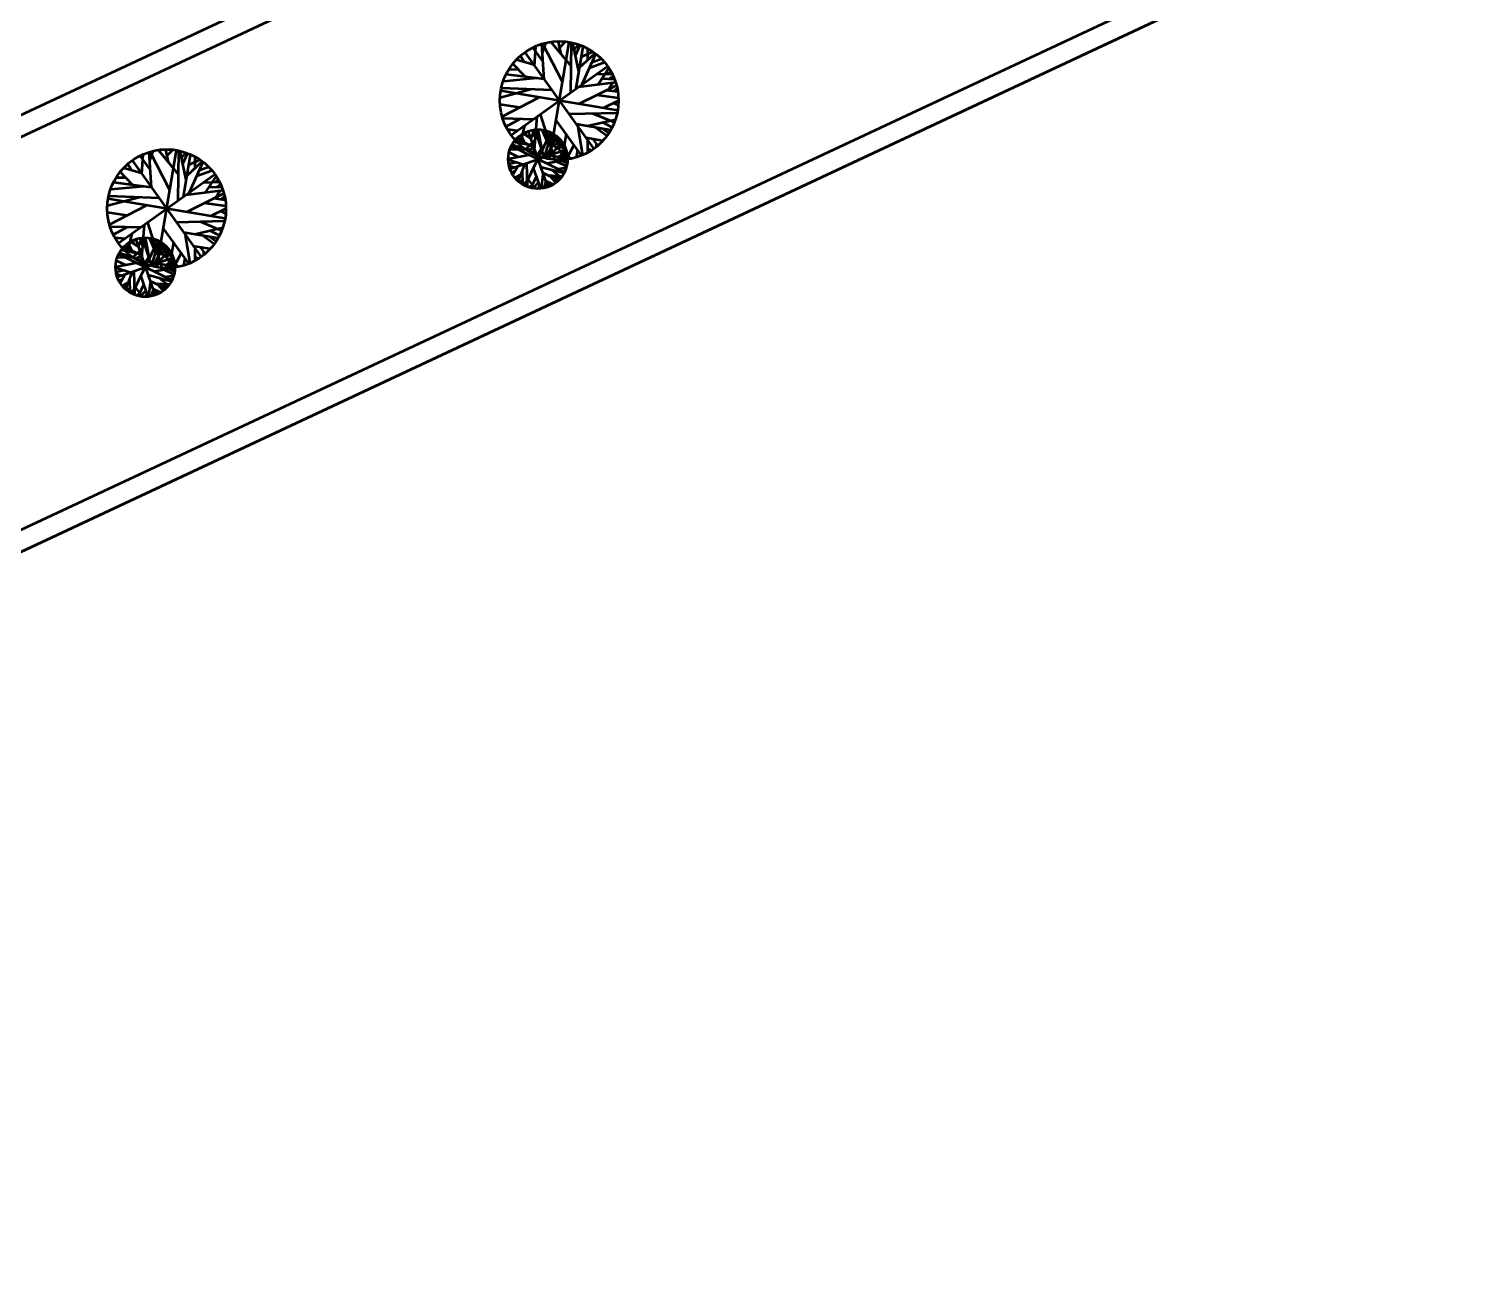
# Model space of a CAD drawing. Header units: millimetres. Extents: x 2046 to 14753, y 2361 to 29276.
# Drawn here: x 7657.7 to 8024.5, y 26920.9 to 27235 of the extents above; entities that cross this region are included whole.
import ezdxf

# ---------------------------------------------------------------- set-up
doc = ezdxf.new("R2010")
doc.units = ezdxf.units.MM
doc.layers.add('A.O. DUVAR', color=7, linetype='Continuous', lineweight=50)

msp = doc.modelspace()

# ---------------------------------------------------------------- linework, layer by layer
at = {"layer": 'A.O. DUVAR'}
for p, q in [((7231.272, 27014.647), (8860.199, 27777.041)), ((7233.049, 27009.959), (8861.574, 27772.164)), ((8886.334, 27684.383), (7265.051, 26925.567)), ((7266.829, 26920.878), (8887.71, 27679.506)), ((8887.71, 27679.506), (7266.829, 26920.878)), ((7787.633, 27226.869), (7785.045, 27230.334)), ((7785.506, 27225.624), (7785.848, 27230.6)), ((7787.939, 27222.299), (7787.377, 27231.202)), ((7787.5, 27229.008), (7788.353, 27231.439)), ((7792.559, 27221.641), (7787.612, 27231.277)), ((7789.287, 27202.145), (7794.237, 27231.728)), ((7794.785, 27225.616), (7789.696, 27231.73)), ((7792.219, 27228.676), (7791.584, 27231.814)), ((7791.881, 27230.391), (7793.27, 27231.761)), ((7794.66, 27219.001), (7794.842, 27231.555)), ((7796.701, 27224.265), (7795.18, 27231.441)), ((7795.508, 27229.67), (7796.498, 27231.049)), ((7795.815, 27228.303), (7797.009, 27230.906)), ((7796.037, 27220.029), (7797.753, 27230.553)), ((7798.943, 27227.265), (7798.99, 27229.946)), ((7783.103, 27222.994), (7780.034, 27226.253)), ((7785.292, 27225.946), (7780.906, 27227.194)), ((7782.874, 27226.693), (7781.969, 27228.218)), ((7783.14, 27229.023), (7800.383, 27204.849)), ((7796.869, 27225.267), (7800.77, 27228.847)), ((7797.325, 27227.993), (7800.174, 27229.29)), ((7797.51, 27221.098), (7800.977, 27228.755)), ((7799.408, 27225.242), (7803.206, 27226.609)), ((7800.05, 27226.679), (7802.329, 27227.499)), ((7787.896, 27222.307), (7778.335, 27223.563)), ((7781.435, 27224.761), (7778.974, 27224.715)), ((7779.675, 27208.315), (7803.848, 27225.558)), ((7801.094, 27223.587), (7805.087, 27223.72)), ((7801.552, 27220.994), (7804.294, 27225.111)), ((7803.965, 27223.679), (7804.815, 27224.223)), ((7804.473, 27222.45), (7805.351, 27223.161)), ((7784.798, 27219.793), (7776.809, 27217.641)), ((7806.553, 27214.461), (7776.97, 27219.411)), ((7789.849, 27219.578), (7777.175, 27220.097)), ((7786.02, 27222.563), (7777.637, 27221.793)), ((7806.011, 27221.506), (7796.58, 27220.339)), ((7806.246, 27220.781), (7796.759, 27216.076)), ((7802.56, 27222.484), (7805.707, 27222.358)), ((7806.593, 27219.121), (7803.667, 27219.496)), ((7804.2, 27219.75), (7805.226, 27221.352)), ((7805.499, 27219.247), (7806.352, 27220.077)), ((7781.713, 27215.219), (7776.842, 27215.977)), ((7777.313, 27212.924), (7786.593, 27217.72)), ((7806.689, 27217.56), (7801.236, 27218.301)), ((7802.931, 27215.1), (7806.726, 27216.982)), ((7806.686, 27215.673), (7805.415, 27216.344)), ((7785.036, 27212.146), (7777.49, 27212.379)), ((7781.793, 27212.231), (7778.258, 27210.306)), ((7786.105, 27212.939), (7785.357, 27203.398)), ((7790.611, 27202.004), (7786.998, 27213.476)), ((7797.345, 27203.051), (7790.982, 27211.952)), ((7806.369, 27213.782), (7794.225, 27213.468)), ((7798.863, 27210.519), (7805.969, 27212.19)), ((7805.699, 27211.377), (7800.314, 27213.594)), ((7781.082, 27209.318), (7778.72, 27209.599)), ((7781.86, 27205.699), (7783.045, 27210.649)), ((7783.062, 27206.265), (7782.051, 27208.262)), ((7784.529, 27207.372), (7782.601, 27208.59)), ((7783.084, 27195.391), (7789.636, 27208.882)), ((7783.475, 27208.072), (7783.256, 27208.931)), ((7783.931, 27209.151), (7788.788, 27195.122)), ((7784.586, 27207.187), (7785.453, 27209.526)), ((7785.782, 27207.484), (7785.03, 27209.511)), ((7785.284, 27205.249), (7786.271, 27209.599)), ((7785.792, 27208.931), (7787.964, 27202.447)), ((7786.021, 27208.529), (7786.773, 27209.574)), ((7787.407, 27204.281), (7786.395, 27209.601)), ((7789.036, 27205.873), (7787.458, 27209.524)), ((7788.042, 27202.718), (7789.902, 27208.713)), ((7788.237, 27207.703), (7788.375, 27209.298)), ((7788.317, 27208.574), (7789.177, 27209.034)), ((7789.764, 27204.955), (7790.048, 27208.611)), ((7789.909, 27207.016), (7790.85, 27208.096)), ((7789.955, 27207.715), (7790.624, 27208.237)), ((7793.483, 27208.502), (7792.428, 27201.929)), ((7804.713, 27209.483), (7796.032, 27210.935)), ((7797.72, 27203.159), (7796.528, 27210.166)), ((7803.748, 27207.985), (7800.806, 27210.136)), ((7804.26, 27208.643), (7802.663, 27209.768)), ((7805.094, 27210.162), (7802.751, 27211.355)), ((7690.045, 27174.82), (7694.995, 27204.403)), ((7695.543, 27198.291), (7690.454, 27204.405)), ((7692.977, 27201.352), (7692.342, 27204.49)), ((7692.639, 27203.067), (7694.028, 27204.436)), ((7783.423, 27204.49), (7779.287, 27204.586)), ((7779.345, 27199.708), (7793.375, 27204.565)), ((7793.105, 27198.861), (7779.615, 27205.413)), ((7785.815, 27203.674), (7779.81, 27205.712)), ((7784.401, 27205.646), (7780.271, 27206.461)), ((7785.264, 27205.259), (7780.856, 27207.211)), ((7782.335, 27207.736), (7780.93, 27206.541)), ((7782.512, 27207.348), (7781.325, 27207.673)), ((7785.587, 27206.906), (7783.239, 27204.61)), ((7785.453, 27205.041), (7783.766, 27204.293)), ((7787.214, 27204.632), (7786.187, 27203.03)), ((7789.635, 27204.97), (7788.398, 27202.374)), ((7788.847, 27203.017), (7791.156, 27207.822)), ((7789.705, 27203.321), (7792.449, 27206.504)), ((7794.676, 27202.296), (7789.914, 27205.838)), ((7789.986, 27205.411), (7792.362, 27206.578)), ((7790.59, 27206.655), (7792.139, 27206.874)), ((7791.2, 27205.041), (7793.215, 27205.16)), ((7791.263, 27206.077), (7791.664, 27207.356)), ((7791.629, 27202.7), (7793.525, 27204.288)), ((7791.711, 27205.64), (7792.92, 27205.711)), ((7795.461, 27205.654), (7793.473, 27202.04)), ((7796.36, 27204.36), (7796.018, 27202.586)), ((7802.7, 27206.788), (7798.49, 27207.492)), ((7798.945, 27203.813), (7798.986, 27206.723)), ((7799.829, 27204.294), (7798.973, 27204.78)), ((7801.478, 27205.619), (7800.391, 27207.117)), ((7801.075, 27206.145), (7801.047, 27205.177)), ((7683.632, 27199.369), (7682.727, 27200.893)), ((7683.898, 27201.699), (7701.141, 27177.525)), ((7688.391, 27199.545), (7685.803, 27203.01)), ((7686.264, 27198.3), (7686.606, 27203.276)), ((7688.697, 27194.975), (7688.135, 27203.878)), ((7688.258, 27201.684), (7689.111, 27204.115)), ((7693.317, 27194.317), (7688.37, 27203.953)), ((7695.418, 27191.677), (7695.6, 27204.231)), ((7697.459, 27196.941), (7695.938, 27204.117)), ((7696.266, 27202.346), (7697.256, 27203.725)), ((7696.573, 27200.979), (7697.767, 27203.582)), ((7696.795, 27192.705), (7698.511, 27203.229)), ((7697.627, 27197.943), (7701.527, 27201.523)), ((7698.083, 27200.669), (7700.932, 27201.966)), ((7698.268, 27193.774), (7701.735, 27201.431)), ((7699.701, 27199.941), (7699.748, 27202.621)), ((7778.863, 27202.252), (7783.991, 27203.242)), ((7782.457, 27200.789), (7778.871, 27201.966)), ((7780.914, 27201.288), (7778.947, 27200.863)), ((7781.297, 27202.732), (7779.068, 27203.783)), ((7783.083, 27201.018), (7781.376, 27196.548)), ((7783.7, 27195.137), (7783.587, 27201.15)), ((7793.85, 27201.935), (7788.635, 27201.019)), ((7788.897, 27203.492), (7789.647, 27202.108)), ((7793.84, 27202.317), (7789.151, 27203.088)), ((7793.608, 27200.328), (7791.097, 27201.454)), ((7792.586, 27202.875), (7791.272, 27201.951)), ((7791.775, 27204.009), (7793.709, 27203.509)), ((7792.323, 27203.273), (7793.814, 27202.768)), ((7793.782, 27201.09), (7792.432, 27201.684)), ((7792.723, 27201.73), (7793.442, 27202.353)), ((7793.165, 27203.648), (7793.65, 27203.789)), ((7793.236, 27202.986), (7793.757, 27203.204)), ((7793.275, 27201.305), (7793.801, 27201.583)), ((7682.193, 27197.436), (7679.732, 27197.391)), ((7680.433, 27180.99), (7704.606, 27198.233)), ((7683.861, 27195.67), (7680.792, 27198.929)), ((7686.05, 27198.621), (7681.664, 27199.87)), ((7700.166, 27197.918), (7703.964, 27199.285)), ((7700.808, 27199.355), (7703.087, 27200.175)), ((7702.31, 27193.67), (7705.052, 27197.787)), ((7780.162, 27199.991), (7779.068, 27200.459)), ((7780.539, 27199.055), (7779.697, 27198.68)), ((7780.024, 27198.145), (7781.291, 27200.352)), ((7781.982, 27198.198), (7780.532, 27197.428)), ((7781.654, 27197.322), (7780.74, 27197.202)), ((7782.366, 27199.14), (7782.492, 27195.723)), ((7785.69, 27194.703), (7783.907, 27197.075)), ((7785.995, 27197.848), (7784.56, 27194.844)), ((7787.077, 27194.688), (7785.282, 27199.856)), ((7792.921, 27198.561), (7787.052, 27200.126)), ((7787.273, 27194.687), (7787.69, 27198.216)), ((7791.519, 27196.733), (7787.561, 27198.655)), ((7788.86, 27198.056), (7792.504, 27197.854)), ((7790.845, 27196.151), (7789.738, 27197.598)), ((7792.26, 27197.502), (7789.99, 27199.326)), ((7791.184, 27196.394), (7790.577, 27197.159)), ((7791.798, 27197.005), (7790.843, 27197.908)), ((7791.458, 27199.679), (7793.544, 27200.046)), ((7793.34, 27199.424), (7792.825, 27199.925)), ((7686.778, 27195.239), (7678.395, 27194.468)), ((7688.654, 27194.982), (7679.093, 27196.239)), ((7706.769, 27194.182), (7697.337, 27193.015)), ((7707.004, 27193.456), (7697.517, 27188.752)), ((7701.852, 27196.263), (7705.845, 27196.396)), ((7703.318, 27195.16), (7706.465, 27195.034)), ((7704.723, 27196.355), (7705.573, 27196.899)), ((7704.958, 27192.426), (7705.984, 27194.027)), ((7705.231, 27195.126), (7706.109, 27195.837)), ((7782.441, 27196.877), (7781.723, 27196.254)), ((7783.65, 27196.697), (7782.69, 27195.627)), ((7783.088, 27196.093), (7783.252, 27195.323)), ((7784.77, 27195.276), (7784.009, 27195.018)), ((7786.541, 27196.203), (7785.077, 27194.75)), ((7786.789, 27195.455), (7786.375, 27194.653)), ((7787.952, 27194.828), (7788.383, 27196.218)), ((7788.444, 27194.934), (7788.102, 27195.288)), ((7790.173, 27195.725), (7788.254, 27196.657)), ((7789.422, 27195.337), (7789.112, 27196.209)), ((7789.303, 27195.645), (7789.153, 27195.185)), ((7685.556, 27192.469), (7677.567, 27190.317)), ((7707.311, 27187.137), (7677.728, 27192.087)), ((7690.607, 27192.253), (7677.933, 27192.772)), ((7678.071, 27185.599), (7687.351, 27190.396)), ((7707.447, 27190.236), (7701.994, 27190.977)), ((7703.689, 27187.776), (7707.484, 27189.658)), ((7707.351, 27191.797), (7704.425, 27192.172)), ((7706.257, 27191.923), (7707.11, 27192.752)), ((7682.471, 27187.895), (7677.6, 27188.652)), ((7691.369, 27174.68), (7687.756, 27186.152)), ((7707.127, 27186.457), (7694.983, 27186.144)), ((7706.457, 27184.053), (7701.072, 27186.269)), ((7707.444, 27188.349), (7706.173, 27189.02)), ((7685.794, 27184.822), (7678.248, 27185.055)), ((7682.551, 27184.907), (7679.016, 27182.982)), ((7681.84, 27181.994), (7679.478, 27182.275)), ((7682.618, 27178.375), (7683.803, 27183.325)), ((7686.042, 27177.925), (7687.029, 27182.274)), ((7686.863, 27185.615), (7686.115, 27176.074)), ((7686.779, 27181.205), (7687.531, 27182.25)), ((7688.164, 27176.957), (7687.153, 27182.277)), ((7698.103, 27175.726), (7691.74, 27184.628)), ((7705.471, 27182.159), (7696.79, 27183.611)), ((7698.478, 27175.835), (7697.286, 27182.842)), ((7699.621, 27183.195), (7706.727, 27184.866)), ((7704.506, 27180.661), (7701.564, 27182.812)), ((7705.018, 27181.319), (7703.421, 27182.444)), ((7705.852, 27182.838), (7703.509, 27184.031)), ((7685.159, 27178.322), (7681.029, 27179.136)), ((7686.022, 27177.934), (7681.614, 27179.887)), ((7683.093, 27180.412), (7681.688, 27179.217)), ((7683.27, 27180.024), (7682.083, 27180.349)), ((7683.82, 27178.941), (7682.809, 27180.937)), ((7685.287, 27180.047), (7683.359, 27181.266)), ((7683.842, 27168.067), (7690.394, 27181.558)), ((7686.345, 27179.582), (7683.997, 27177.286)), ((7684.233, 27180.747), (7684.014, 27181.606)), ((7684.689, 27181.827), (7689.546, 27167.798)), ((7685.344, 27179.863), (7686.211, 27182.201)), ((7686.54, 27180.16), (7685.788, 27182.187)), ((7686.55, 27181.607), (7688.722, 27175.123)), ((7689.794, 27178.549), (7688.216, 27182.2)), ((7688.8, 27175.394), (7690.66, 27181.389)), ((7688.995, 27180.379), (7689.133, 27181.974)), ((7689.075, 27181.249), (7689.935, 27181.71)), ((7689.605, 27175.692), (7691.914, 27180.498)), ((7690.463, 27175.997), (7693.207, 27179.18)), ((7690.522, 27177.63), (7690.806, 27181.287)), ((7690.667, 27179.692), (7691.607, 27180.772)), ((7690.713, 27180.391), (7691.382, 27180.913)), ((7690.744, 27178.087), (7693.12, 27179.254)), ((7691.348, 27179.331), (7692.897, 27179.55)), ((7692.021, 27178.753), (7692.422, 27180.032)), ((7694.241, 27181.178), (7693.186, 27174.604)), ((7703.458, 27179.464), (7699.248, 27180.168)), ((7699.703, 27176.488), (7699.744, 27179.399)), ((7702.236, 27178.295), (7701.148, 27179.793)), ((7701.833, 27178.82), (7701.805, 27177.853)), ((7679.621, 27174.928), (7684.749, 27175.918)), ((7682.055, 27175.408), (7679.826, 27176.459)), ((7684.181, 27177.166), (7680.045, 27177.262)), ((7680.103, 27172.384), (7694.133, 27177.241)), ((7693.863, 27171.537), (7680.373, 27178.088)), ((7686.573, 27176.35), (7680.568, 27178.388)), ((7686.211, 27177.716), (7684.524, 27176.969)), ((7687.972, 27177.307), (7686.945, 27175.706)), ((7690.393, 27177.646), (7689.156, 27175.05)), ((7689.655, 27176.168), (7690.405, 27174.784)), ((7694.598, 27174.993), (7689.909, 27175.764)), ((7695.434, 27174.972), (7690.672, 27178.514)), ((7691.958, 27177.717), (7693.973, 27177.836)), ((7693.344, 27175.55), (7692.03, 27174.626)), ((7692.387, 27175.376), (7694.283, 27176.964)), ((7692.469, 27178.315), (7693.678, 27178.387)), ((7692.533, 27176.685), (7694.467, 27176.185)), ((7693.081, 27175.949), (7694.572, 27175.444)), ((7693.481, 27174.406), (7694.2, 27175.029)), ((7693.923, 27176.324), (7694.408, 27176.465)), ((7693.993, 27175.662), (7694.515, 27175.879)), ((7696.219, 27178.33), (7694.231, 27174.716)), ((7697.118, 27177.035), (7696.776, 27175.262)), ((7700.587, 27176.97), (7699.731, 27177.456)), ((7683.215, 27173.465), (7679.629, 27174.642)), ((7681.672, 27173.963), (7679.705, 27173.539)), ((7680.92, 27172.667), (7679.826, 27173.135)), ((7681.297, 27171.731), (7680.455, 27171.356)), ((7680.782, 27170.821), (7682.049, 27173.028)), ((7683.841, 27173.694), (7682.134, 27169.223)), ((7683.124, 27171.816), (7683.25, 27168.399)), ((7684.458, 27167.813), (7684.345, 27173.826)), ((7687.835, 27167.364), (7686.04, 27172.532)), ((7693.679, 27171.237), (7687.81, 27172.801)), ((7692.277, 27169.409), (7688.319, 27171.331)), ((7694.608, 27174.611), (7689.393, 27173.694)), ((7693.018, 27170.178), (7690.748, 27172.002)), ((7694.366, 27173.004), (7691.855, 27174.13)), ((7692.216, 27172.355), (7694.302, 27172.722)), ((7694.54, 27173.766), (7693.19, 27174.359)), ((7694.098, 27172.099), (7693.583, 27172.6)), ((7694.033, 27173.981), (7694.559, 27174.259)), ((7682.74, 27170.873), (7681.29, 27170.104)), ((7682.412, 27169.998), (7681.498, 27169.877)), ((7683.199, 27169.553), (7682.481, 27168.93)), ((7684.408, 27169.373), (7683.448, 27168.303)), ((7683.845, 27168.768), (7684.01, 27167.999)), ((7686.448, 27167.379), (7684.665, 27169.75)), ((7685.528, 27167.951), (7684.767, 27167.694)), ((7686.753, 27170.524), (7685.318, 27167.52)), ((7687.299, 27168.879), (7685.835, 27167.426)), ((7687.547, 27168.131), (7687.133, 27167.329)), ((7688.031, 27167.363), (7688.448, 27170.892)), ((7688.71, 27167.503), (7689.141, 27168.894)), ((7689.202, 27167.61), (7688.86, 27167.964)), ((7690.931, 27168.4), (7689.012, 27169.333)), ((7689.618, 27170.732), (7693.262, 27170.53)), ((7690.18, 27168.012), (7689.87, 27168.884)), ((7690.061, 27168.321), (7689.911, 27167.861)), ((7691.603, 27168.827), (7690.496, 27170.274)), ((7691.942, 27169.07), (7691.335, 27169.835)), ((7692.556, 27169.681), (7691.601, 27170.584))]:
    msp.add_line(p, q, dxfattribs=at)
for centre, radius in [((7791.762, 27216.936), 14.997), ((7786.36, 27202.137), 7.499), ((7692.52, 27189.612), 14.997), ((7687.118, 27174.812), 7.499)]:
    msp.add_circle(centre, radius, dxfattribs=at)

doc.saveas('drawing.dxf')
